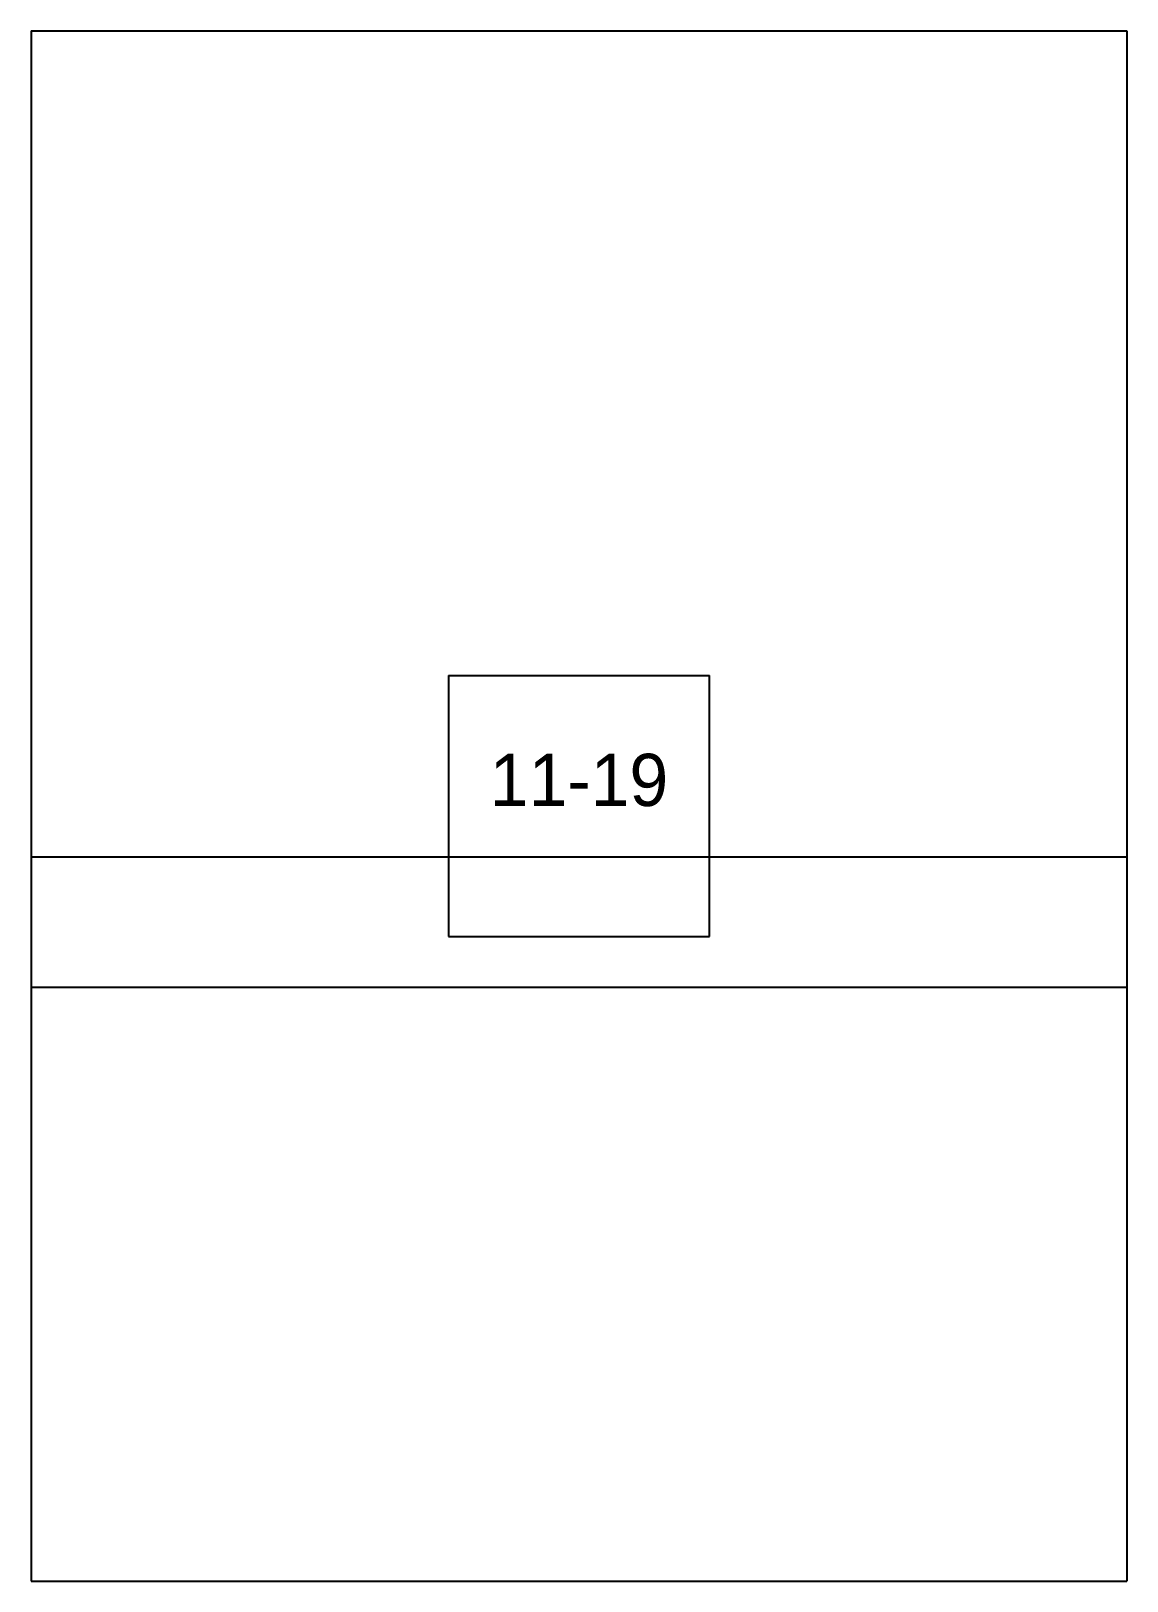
# Paper-space layout 'Plan 11-19' of a CAD drawing. Header units: metres, sheet in millimetres. Extents: x 0 to 210, y 0 to 297.
# The model-space entities are those that its viewports show. They can reach past a viewport. Long polylines and large blocks are cut down to what shows.
import ezdxf
from ezdxf.enums import TextEntityAlignment as Align

# ---------------------------------------------------------------- set-up
doc = ezdxf.new("R2010")
doc.units = ezdxf.units.M
for name, color, linetype in [('default', 7, 'Continuous'), ('TEXTLAYER', 7, 'Continuous'), ('VIEWPORTS', 7, 'Continuous')]:
    doc.layers.add(name, color=color, linetype=linetype)

msp = doc.modelspace()

# ---------------------------------------------------------------- linework, layer by layer
at = {"color": 9}
for p, q in [((3780, -2673), (3780, -2970)), ((3780, -2673), (3780, -2970)), ((3990, -2673), (3990, -2970)), ((3570, -2970), (3780, -2970)), ((3570, -2970), (3780, -2970)), ((3780, -2970), (3990, -2970)), ((3780, -2970), (3780, -3267)), ((3780, -2970), (3990, -2970)), ((3780, -2970), (3780, -3267)), ((3990, -2970), (3990, -3267)), ((3860, -3093.5), (3910, -3093.5)), ((3860, -3093.5), (3860, -3143.5)), ((3910, -3143.5), (3910, -3093.5)), ((3860, -3143.5), (3910, -3143.5)), ((3570, -3267), (3780, -3267)), ((3780, -3267), (3990, -3267))]:
    msp.add_line(p, q, dxfattribs=at)
at = {"layer": 'default', "color": 7, "linetype": 'Continuous'}
for p, q in [((3683.67, -3128.23), (3990, -3128.23)), ((3683.67, -3153.23), (3990, -3153.23))]:
    msp.add_line(p, q, dxfattribs=at)

# ---------------------------------------------------------------- texts
at = {"layer": 'TEXTLAYER', "color": 1}
msp.add_text('11-19', height=10, dxfattribs=at).set_placement((3885, -3118.5), align=Align.CENTER)

psp = doc.layouts.new('Plan 11-19')

# ---------------------------------------------------------------- viewports
at = {"layer": 'VIEWPORTS'}
psp.add_viewport(center=(105, 148.5), size=(210, 297), view_center_point=(3885, -3118.5), view_height=297, dxfattribs=at)

doc.saveas('drawing.dxf')
